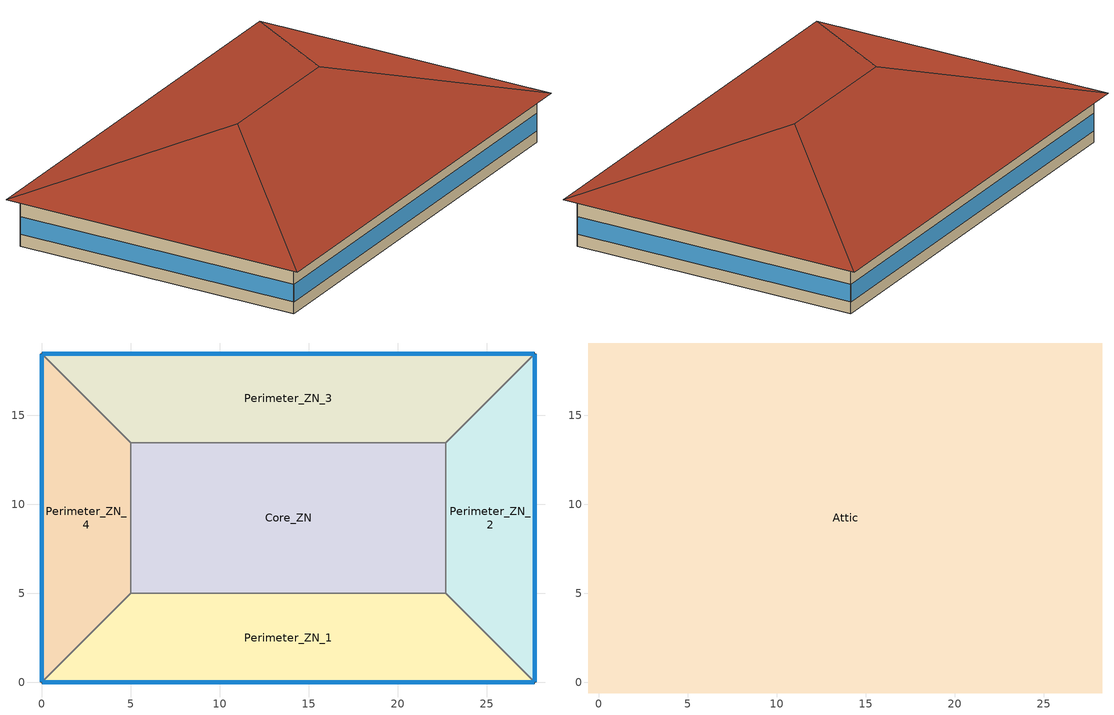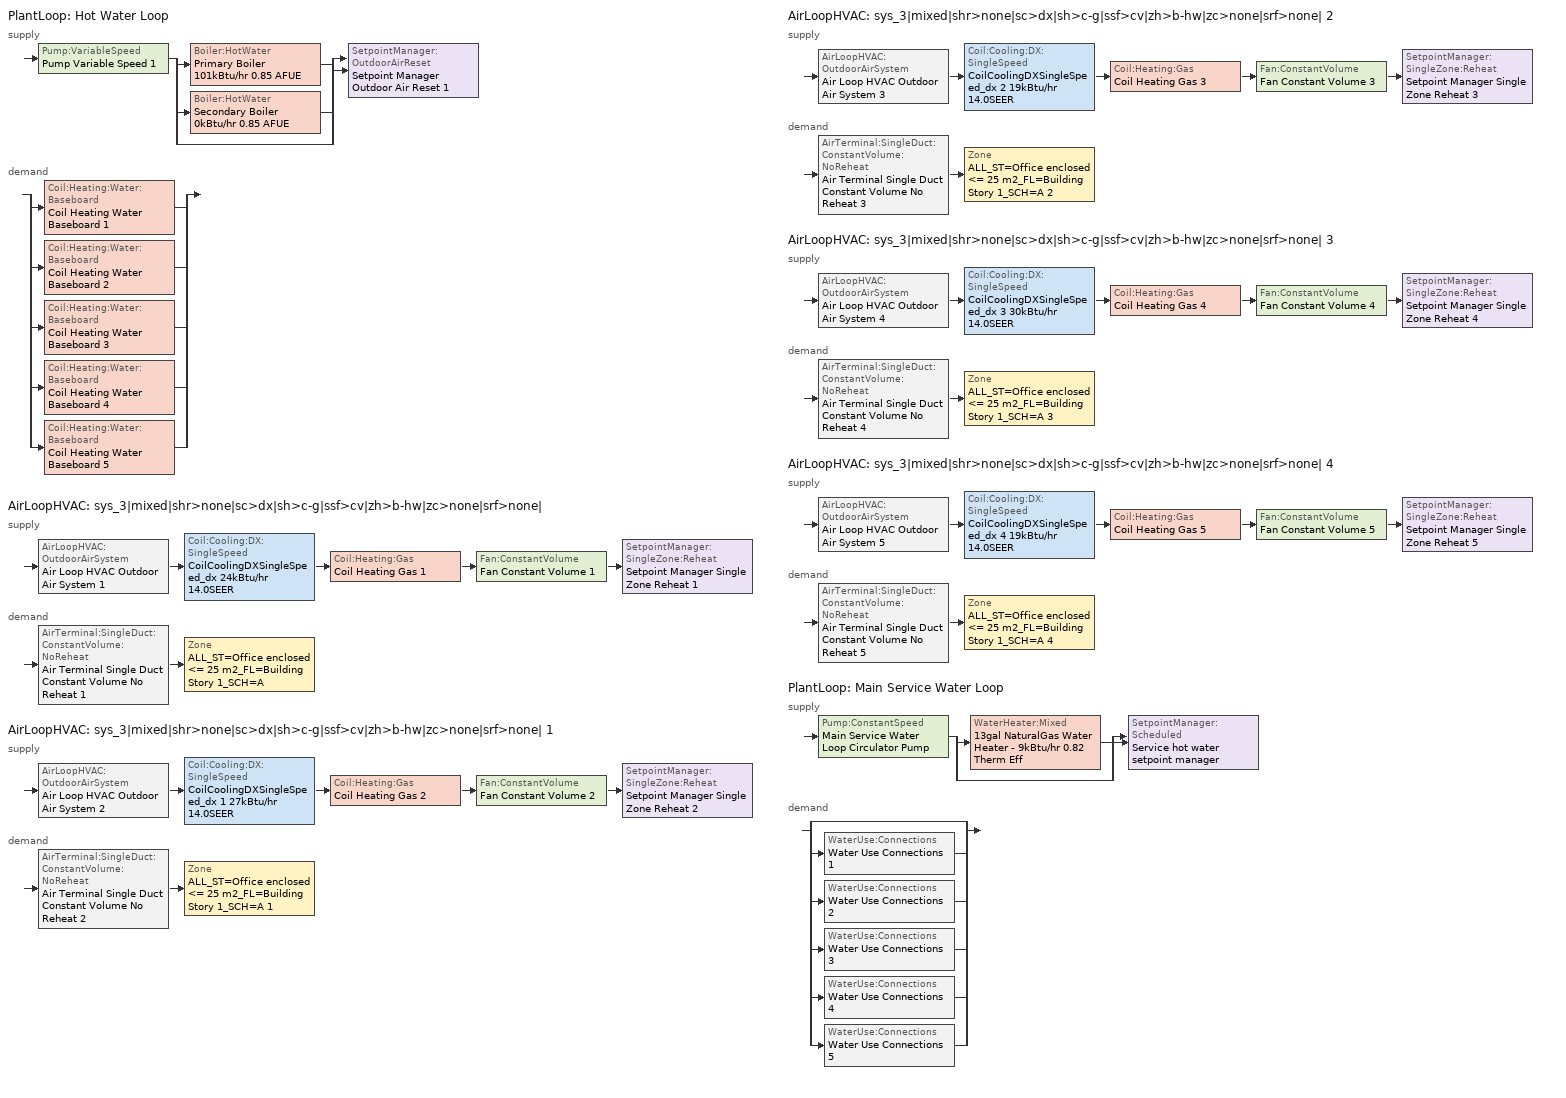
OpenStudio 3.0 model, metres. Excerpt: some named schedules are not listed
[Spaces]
Perimeter_ZN_1
 floor ground: 22.69,5 27.69,0 0,0 5,5 z0
 wall outside: 0,0 27.69,0 z0:3.05
 wall to Perimeter_ZN_4: 5,5 0,0 z0:3.05
 wall to Core_ZN: 22.69,5 5,5 z0:3.05
 wall to Perimeter_ZN_2: 27.69,0 22.69,5 z0:3.05
 window (BTAP-Ext-FixedWindow:U=0.220 SHGC=0.600): 0.03,0 27.66,0 z0.76:1.88
Perimeter_ZN_2
 floor ground: 27.69,18.46 27.69,0 22.69,5 22.69,13.46 z0
 wall outside: 27.69,0 27.69,18.46 z0:3.05
 wall to Perimeter_ZN_3: 27.69,18.46 22.69,13.46 z0:3.05
 wall to Core_ZN: 22.69,13.46 22.69,5 z0:3.05
 window (BTAP-Ext-FixedWindow:U=0.220 SHGC=0.600): 27.69,0.03 27.69,18.43 z0.76:1.88
Perimeter_ZN_3
 floor ground: 27.69,18.46 22.69,13.46 5,13.46 0,18.46 z0
 wall outside: 27.69,18.46 0,18.46 z0:3.05
 wall to Core_ZN: 5,13.46 22.69,13.46 z0:3.05
 wall to Perimeter_ZN_4: 0,18.46 5,13.46 z0:3.05
 window (BTAP-Ext-FixedWindow:U=0.220 SHGC=0.600): 27.66,18.46 0.03,18.46 z0.76:1.88
Perimeter_ZN_4
 floor ground: 0,18.46 5,13.46 5,5 0,0 z0
 wall outside: 0,18.46 0,0 z0:3.05
 wall to Core_ZN: 5,5 5,13.46 z0:3.05
 window (BTAP-Ext-FixedWindow:U=0.220 SHGC=0.600): 0,18.43 0,0.03 z0.76:1.88
Core_ZN
 floor ground: 22.69,13.46 22.69,5 5,5 5,13.46 z0
Attic
 floor outside: 28.29,19.06 27.69,18.46 0,18.46 -0.6,19.06 z3.05; -0.6,19.06 0,18.46 0,0 -0.6,-0.6 z3.05; 28.29,19.06 28.29,-0.6 27.69,0 27.69,18.46 z3.05; 27.69,0 28.29,-0.6 -0.6,-0.6 0,0 z3.05
 floor to Perimeter_ZN_4: 0,18.46 5,13.46 5,5 0,0 z3.05
 floor to Perimeter_ZN_1: 22.69,5 27.69,0 0,0 5,5 z3.05
 floor to Perimeter_ZN_2: 27.69,18.46 27.69,0 22.69,5 22.69,13.46 z3.05
 floor to Core_ZN: 22.69,13.46 22.69,5 5,5 5,13.46 z3.05
 floor to Perimeter_ZN_3: 27.69,18.46 22.69,13.46 5,13.46 0,18.46 z3.05
 roof outside: 18.46,9.23,6.33 28.29,-0.6,3.05 28.29,19.06,3.05; 18.46,9.23,6.33 28.29,19.06,3.05 -0.6,19.06,3.05 9.23,9.23,6.33; 9.23,9.23,6.33 -0.6,-0.6,3.05 28.29,-0.6,3.05 18.46,9.23,6.33; 9.23,9.23,6.33 -0.6,19.06,3.05 -0.6,-0.6,3.05
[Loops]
PlantLoop 'Hot Water Loop'
 supply: Pump:VariableSpeed 'Pump Variable Speed 1' > split
  | Boiler:HotWater 'Primary Boiler 101kBtu/hr 0.85 AFUE'
  | Boiler:HotWater 'Secondary Boiler 0kBtu/hr 0.85 AFUE'
  | bypass
  join > SetpointManager:OutdoorAirReset 'Setpoint Manager Outdoor Air Reset 1'
 demand: split
  | Coil:Heating:Water:Baseboard 'Coil Heating Water Baseboard 1'
  | Coil:Heating:Water:Baseboard 'Coil Heating Water Baseboard 2'
  | Coil:Heating:Water:Baseboard 'Coil Heating Water Baseboard 3'
  | Coil:Heating:Water:Baseboard 'Coil Heating Water Baseboard 4'
  | Coil:Heating:Water:Baseboard 'Coil Heating Water Baseboard 5'
AirLoopHVAC 'sys_3|mixed|shr>none|sc>dx|sh>c-g|ssf>cv|zh>b-hw|zc>none|srf>none|'
 supply: AirLoopHVAC:OutdoorAirSystem 'Air Loop HVAC Outdoor Air System 1' > Coil:Cooling:DX:SingleSpeed 'CoilCoolingDXSingleSpeed_dx 24kBtu/hr 14.0SEER' > Coil:Heating:Gas 'Coil Heating Gas 1' > Fan:ConstantVolume 'Fan Constant Volume 1' > SetpointManager:SingleZone:Reheat 'Setpoint Manager Single Zone Reheat 1'
 demand: AirTerminal:SingleDuct:ConstantVolume:NoReheat 'Air Terminal Single Duct Constant Volume No Reheat 1' > Zone 'ALL_ST=Office enclosed <= 25 m2_FL=Building Story 1_SCH=A'
AirLoopHVAC 'sys_3|mixed|shr>none|sc>dx|sh>c-g|ssf>cv|zh>b-hw|zc>none|srf>none| 1'
 supply: AirLoopHVAC:OutdoorAirSystem 'Air Loop HVAC Outdoor Air System 2' > Coil:Cooling:DX:SingleSpeed 'CoilCoolingDXSingleSpeed_dx 1 27kBtu/hr 14.0SEER' > Coil:Heating:Gas 'Coil Heating Gas 2' > Fan:ConstantVolume 'Fan Constant Volume 2' > SetpointManager:SingleZone:Reheat 'Setpoint Manager Single Zone Reheat 2'
 demand: AirTerminal:SingleDuct:ConstantVolume:NoReheat 'Air Terminal Single Duct Constant Volume No Reheat 2' > Zone 'ALL_ST=Office enclosed <= 25 m2_FL=Building Story 1_SCH=A 1'
AirLoopHVAC 'sys_3|mixed|shr>none|sc>dx|sh>c-g|ssf>cv|zh>b-hw|zc>none|srf>none| 2'
 supply: AirLoopHVAC:OutdoorAirSystem 'Air Loop HVAC Outdoor Air System 3' > Coil:Cooling:DX:SingleSpeed 'CoilCoolingDXSingleSpeed_dx 2 19kBtu/hr 14.0SEER' > Coil:Heating:Gas 'Coil Heating Gas 3' > Fan:ConstantVolume 'Fan Constant Volume 3' > SetpointManager:SingleZone:Reheat 'Setpoint Manager Single Zone Reheat 3'
 demand: AirTerminal:SingleDuct:ConstantVolume:NoReheat 'Air Terminal Single Duct Constant Volume No Reheat 3' > Zone 'ALL_ST=Office enclosed <= 25 m2_FL=Building Story 1_SCH=A 2'
AirLoopHVAC 'sys_3|mixed|shr>none|sc>dx|sh>c-g|ssf>cv|zh>b-hw|zc>none|srf>none| 3'
 supply: AirLoopHVAC:OutdoorAirSystem 'Air Loop HVAC Outdoor Air System 4' > Coil:Cooling:DX:SingleSpeed 'CoilCoolingDXSingleSpeed_dx 3 30kBtu/hr 14.0SEER' > Coil:Heating:Gas 'Coil Heating Gas 4' > Fan:ConstantVolume 'Fan Constant Volume 4' > SetpointManager:SingleZone:Reheat 'Setpoint Manager Single Zone Reheat 4'
 demand: AirTerminal:SingleDuct:ConstantVolume:NoReheat 'Air Terminal Single Duct Constant Volume No Reheat 4' > Zone 'ALL_ST=Office enclosed <= 25 m2_FL=Building Story 1_SCH=A 3'
AirLoopHVAC 'sys_3|mixed|shr>none|sc>dx|sh>c-g|ssf>cv|zh>b-hw|zc>none|srf>none| 4'
 supply: AirLoopHVAC:OutdoorAirSystem 'Air Loop HVAC Outdoor Air System 5' > Coil:Cooling:DX:SingleSpeed 'CoilCoolingDXSingleSpeed_dx 4 19kBtu/hr 14.0SEER' > Coil:Heating:Gas 'Coil Heating Gas 5' > Fan:ConstantVolume 'Fan Constant Volume 5' > SetpointManager:SingleZone:Reheat 'Setpoint Manager Single Zone Reheat 5'
 demand: AirTerminal:SingleDuct:ConstantVolume:NoReheat 'Air Terminal Single Duct Constant Volume No Reheat 5' > Zone 'ALL_ST=Office enclosed <= 25 m2_FL=Building Story 1_SCH=A 4'
PlantLoop 'Main Service Water Loop'
 supply: Pump:ConstantSpeed 'Main Service Water Loop Circulator Pump' > split
  | WaterHeater:Mixed '13gal NaturalGas Water Heater - 9kBtu/hr 0.82 Therm Eff'
  | bypass
  join > SetpointManager:Scheduled 'Service hot water setpoint manager'
 demand: split
  | bypass
  | WaterUse:Connections 'Water Use Connections 1'
  | WaterUse:Connections 'Water Use Connections 2'
  | WaterUse:Connections 'Water Use Connections 3'
  | WaterUse:Connections 'Water Use Connections 4'
  | WaterUse:Connections 'Water Use Connections 5'
[Site]
Ottawa=Macdonald-Cartier Intl AP_ON_CAN: Latitude {deg}=45.317; Longitude {deg}=-75.667; Time Zone {hr}=-5; Elevation {m}=114.9; Terrain=City
[Building]
SmallOffice: North Axis {deg}=0; Default Construction Set=BTAP-Mass at hdd = 4500.0; Standards Number of Stories=1; Standards Number of Above Ground Stories=1; Standards Template=NECB2015; Standards Building Type=SmallOffice
[Site:WaterMainsTemperature]
Calculation Method=Correlation; Annual Average Outdoor Air Temperature {C}=6.83333; Maximum Difference In Monthly Average Outdoor Air Temperatures {deltaC}=31.2
[Site:GroundTemperature:BuildingSurface]
19.527, 19.502, 19.536, 19.598, 20.002, 21.64, 22.225, 22.375, 21.449, 20.121, 19.802, 19.633
[SizingPeriod:DesignDay] Barometric Pressure {Pa}=99952; Sky Clearness=0; Rain Indicator=0; Snow Indicator=0; Day of Month=21; Daylight Saving Time Indicator=0; Humidity Indicating Type=Wetbulb; Dry-Bulb Temperature Range Modifier Type=DefaultMultipliers
Name | Maximum Dry-Bulb Temperature {C} | Daily Dry-Bulb Temperature Range {deltaC} | Humidity Indicating Conditions at Maximum Dry-Bulb | Wind Speed {m/s} | Wind Direction {deg} | Month | Day Type | Solar Model Indicator | ASHRAE Taub | ASHRAE Taud
Ottawa=Macdonald-Cartier Intl Ann Clg .4% Condns DB=>MWB | 30.6 | 10.1 | 21.8 | 4.6 | 220 | 7 | SummerDesignDay | ASHRAETau | 0.417 | 2.264
Ottawa=Macdonald-Cartier Intl Ann Htg 99.6% Condns DB | -24.2 | 0 | -24.2 | 3.5 | 290 | 1 | WinterDesignDay | ASHRAEClearSky
[Material:NoMass] Roughness=Smooth; Thermal Absorptance=0.9; Solar Absorptance=0.7
Name | Thermal Resistance {m2-K/W} | Visible Absorptance
Typical Carpet Pad; Typical Carpet Pad 1 | 0.21648 | 0.8
Typical Insulation 1 | 5.20402 | 0.7
Typical Insulation 2 | 3.77764 | 0.7
Typical Insulation 3 | 5.46446 | 0.7
Typical Carpet Pad 2 | 1.25503 | 0.8
Typical Carpet Pad 3; Typical Carpet Pad 4 | 3.45515 | 0.8
Typical Insulation 4 | 0.454528 | 0.7
Typical Insulation 5 | 0.454545 | 0.7
[Material]
Name | Roughness | Thickness {m} | Conductivity {W/m-K} | Density {kg/m3} | Specific Heat {J/kg-K} | Thermal Absorptance | Solar Absorptance | Visible Absorptance
G05 25mm wood | MediumSmooth | 0.0254 | 0.15 | 608 | 1630 | 0.9 | 0.5 | 0.5
100mm Normalweight concrete floor 1 | MediumSmooth | 0.1016 | 2.31 | 2322 | 832
G01 13mm gypsum board 1 | Smooth | 0.0127 | 0.16 | 800 | 1090 | 0.9 | 0.7 | 0.5
4 in. Normalweight Concrete Floor 1 | MediumRough | 0.1016 | 2.31 | 2322 | 832 | 0.9 | 0.7 | 0.7
1IN Stucco 1 | Smooth | 0.0253 | 0.6918 | 1858 | 837 | 0.9 | 0.7 | 0.92
8IN CONCRETE HW RefBldg 1 | Rough | 0.2032 | 1.311 | 2240 | 836.8 | 0.9 | 0.7 | 0.7
1/2IN Gypsum 1 | Smooth | 0.0127 | 0.16 | 784.9 | 830 | 0.9 | 0.4 | 0.4
Metal Roof Surface 1; F08 Metal surface 1 | Smooth | 0.0008 | 45.28 | 7824 | 500 | 0.9 | 0.7 | 0.7
6 in. Normalweight Concrete Floor 1; 6 in. Normalweight Concrete Floor 2; 6 in. Normalweight Concrete Floor 3 | MediumRough | 0.1524 | 2.31 | 2322 | 832 | 0.9 | 0.7 | 0.7
[Construction]
BTAP-Int-Partition; BTAP-Int-Door: G05 25mm wood
BTAP-Int-Floor: 100mm Normalweight concrete floor 1, Typical Carpet Pad
BTAP-Int-Wall: G01 13mm gypsum board 1, G01 13mm gypsum board 1
BTAP-Int-Ceiling: Typical Carpet Pad, 100mm Normalweight concrete floor 1
BTAP-Int-Window: SimpleGlazing
BTAP-Ext-Floor-Mass:U-0.183: Typical Insulation 1, 4 in. Normalweight Concrete Floor 1, Typical Carpet Pad 1
BTAP-Ext-Wall-Mass:U-0.247: 1IN Stucco 1, 8IN CONCRETE HW RefBldg 1, Typical Insulation 2, 1/2IN Gypsum 1
BTAP-Ext-Roof-Metal:U-0.183: Metal Roof Surface 1, Typical Insulation 3
BTAP-Grnd-Floor-Mass:U-0.757: 6 in. Normalweight Concrete Floor 1, Typical Carpet Pad 2
BTAP-Grnd-Wall-Mass:U-0.284: 6 in. Normalweight Concrete Floor 2, Typical Carpet Pad 3
BTAP-Grnd-Roof-Mass:U-0.284: 6 in. Normalweight Concrete Floor 3, Typical Carpet Pad 4
BTAP-Ext-FixedWindow:U=0.220 SHGC=0.600; BTAP-Ext-GlassDoors:U=0.220 SHGC=0.600; BTAP-Ext-Skylights:U=0.220 SHGC=0.600; BTAP-Ext-DaylightDomes:U=0.220 SHGC=0.600; BTAP-Ext-DaylightDiffuser:U=0.220 SHGC=0.600: SimpleGlazing:U=0.220 SHGC=0.600
BTAP-Ext-Door:U-2.2: F08 Metal surface 1, Typical Insulation 4
BTAP-Ext-OverHeadDoor:U-2.2: Typical Insulation 5
[DefaultConstructionSet]
BTAP-Mass at hdd = 4500.0: Default Exterior Surface Constructions=BTAP-Mass at hdd = 4500.0; Default Interior Surface Constructions=Default Surface Constructions 2; Default Ground Contact Surface Constructions=BTAP-Mass at hdd = 4500.0 1; Default Exterior SubSurface Constructions=BTAP-Mass at hdd = 4500.0; Default Interior SubSurface Constructions=Default Sub Surface Constructions 2; Interior Partition Construction=BTAP-Int-Partition
[DefaultSurfaceConstructions]
Name | Floor Construction | Wall Construction | Roof Ceiling Construction
Default Surface Constructions 2 | BTAP-Int-Floor | BTAP-Int-Wall | BTAP-Int-Ceiling
BTAP-Mass at hdd = 4500.0 | BTAP-Ext-Floor-Mass:U-0.183 | BTAP-Ext-Wall-Mass:U-0.247 | BTAP-Ext-Roof-Metal:U-0.183
BTAP-Mass at hdd = 4500.0 1 | BTAP-Grnd-Floor-Mass:U-0.757 | BTAP-Grnd-Wall-Mass:U-0.284 | BTAP-Grnd-Roof-Mass:U-0.284
[DefaultSubSurfaceConstructions]
Name | Fixed Window Construction | Operable Window Construction | Door Construction | Glass Door Construction | Overhead Door Construction | Skylight Construction | Tubular Daylight Dome Construction | Tubular Daylight Diffuser Construction
Default Sub Surface Constructions 2 | BTAP-Int-Window | BTAP-Int-Window | BTAP-Int-Door
BTAP-Mass at hdd = 4500.0 | BTAP-Ext-FixedWindow:U=0.220 SHGC=0.600 | BTAP-Ext-FixedWindow:U=0.220 SHGC=0.600 | BTAP-Ext-Door:U-2.2 | BTAP-Ext-GlassDoors:U=0.220 SHGC=0.600 | BTAP-Ext-OverHeadDoor:U-2.2 | BTAP-Ext-Skylights:U=0.220 SHGC=0.600 | BTAP-Ext-DaylightDomes:U=0.220 SHGC=0.600 | BTAP-Ext-DaylightDiffuser:U=0.220 SHGC=0.600
[WindowMaterial:SimpleGlazingSystem] U-Factor {W/m2-K}=2.2; Solar Heat Gain Coefficient=0.6; Visible Transmittance=0.21
SimpleGlazing; SimpleGlazing:U=0.220 SHGC=0.600
[Space]
Name | Space Type | Building Story | Thermal Zone | Part of Total Floor Area
Perimeter_ZN_1 | Space Function Office enclosed <= 25 m2 | Building Story 1 | ALL_ST=Office enclosed <= 25 m2_FL=Building Story 1_SCH=A | Yes
Attic | Space Function - undefined - | Building Story 2 | ALL_ST=- undefined -_FL=Building Story 2_SCH=A | No
Perimeter_ZN_2 | Space Function Office enclosed <= 25 m2 | Building Story 1 | ALL_ST=Office enclosed <= 25 m2_FL=Building Story 1_SCH=A 1 | Yes
Perimeter_ZN_3 | Space Function Office enclosed <= 25 m2 | Building Story 1 | ALL_ST=Office enclosed <= 25 m2_FL=Building Story 1_SCH=A 2 | Yes
Perimeter_ZN_4 | Space Function Office enclosed <= 25 m2 | Building Story 1 | ALL_ST=Office enclosed <= 25 m2_FL=Building Story 1_SCH=A 3 | Yes
Core_ZN | Space Function Office enclosed <= 25 m2 | Building Story 1 | ALL_ST=Office enclosed <= 25 m2_FL=Building Story 1_SCH=A 4 | Yes
[BuildingStory]
Name | Nominal Z Coordinate {m}
Building Story 1 | 0
Building Story 2 | 3.05
[SpaceType] Standards Building Type=Space Function
Name | Default Schedule Set | Design Specification Outdoor Air Object | Standards Space Type
Space Function - undefined - | Space Function - undefined - Schedule Set | Space Function - undefined - Ventilation | - undefined -
Space Function Office enclosed <= 25 m2 | Space Function Office enclosed <= 25 m2 Schedule Set | Space Function Office enclosed <= 25 m2 Ventilation | Office enclosed <= 25 m2
[DesignSpecification:OutdoorAir]
Name | Outdoor Air Flow per Person {m3/s-person} | Outdoor Air Flow per Floor Area {m3/s-m2} | Outdoor Air Flow Air Changes per Hour {1/hr} | Outdoor Air Method
Space Function - undefined - Ventilation | 0 | 0 | 0
Space Function Office enclosed <= 25 m2 Ventilation | 0.00253908 | 0.0003048 |  | Sum
[DefaultScheduleSet] Infiltration Schedule=Always On
Name | Number of People Schedule | People Activity Level Schedule | Lighting Schedule | Electric Equipment Schedule
Space Function - undefined - Schedule Set
Space Function Office enclosed <= 25 m2 Schedule Set | NECB-A-Occupancy | NECB-Activity | NECB-A-Occupancy-NECB-A-Lighting-0.3-0.1-0.67-Light Ruleset | NECB-A-Electric-Equipment
[ThermostatSetpoint:DualSetpoint]
Name | Heating Setpoint Temperature Schedule | Cooling Setpoint Temperature Schedule
Space Function Office enclosed <= 25 m2 Thermostat 11; Space Function Office enclosed <= 25 m2 Thermostat 12; Space Function Office enclosed <= 25 m2 Thermostat 13; Space Function Office enclosed <= 25 m2 Thermostat 14; Space Function Office enclosed <= 25 m2 Thermostat 15 | NECB-A-Thermostat Setpoint-Heating | NECB-A-Thermostat Setpoint-Cooling
Space Function - undefined - Thermostat 3
[People:Definition]
Space Function Office enclosed <= 25 m2 People Definition: Number of People Calculation Method=People/Area; People per Space Floor Area {person/m2}=0.0500182; Fraction Radiant=0.3
[People]
Space Function Office enclosed <= 25 m2 People: People Definition=Space Function Office enclosed <= 25 m2 People Definition; Space or SpaceType=Space Function Office enclosed <= 25 m2; Work Efficiency Schedule=Work Efficiency Schedule; Clothing Insulation Schedule=Clothing Schedule; Air Velocity Schedule=Air Velocity Schedule; Multiplier=1
[Lights:Definition]
Space Function Office enclosed <= 25 m2 Lights Definition: Design Level Calculation Method=Watts/Area; Watts per Space Floor Area {W/m2}=12.0044; Fraction Radiant=0.5; Fraction Visible=0.2
[Lights]
Space Function Office enclosed <= 25 m2 Lights: Lights Definition=Space Function Office enclosed <= 25 m2 Lights Definition; Space or SpaceType=Space Function Office enclosed <= 25 m2; Fraction Replaceable=1
[ElectricEquipment:Definition]
Space Function Office enclosed <= 25 m2 Elec Equip Definition: Design Level Calculation Method=Watts/Area; Watts per Space Floor Area {W/m2}=7.50273; Fraction Radiant=0.5
[ElectricEquipment]
Space Function Office enclosed <= 25 m2 Elec Equip: Electric Equipment Definition=Space Function Office enclosed <= 25 m2 Elec Equip Definition; Space or SpaceType=Space Function Office enclosed <= 25 m2
[SpaceInfiltration:DesignFlowRate] Schedule=Always On Discrete; Design Flow Rate Calculation Method=Flow/ExteriorArea; Constant Term Coefficient=0; Temperature Term Coefficient=0; Velocity Term Coefficient=0.224; Velocity Squared Term Coefficient=0
Name | Space or SpaceType | Flow per Exterior Surface Area {m3/s-m2}
Attic Infiltration | Attic | 0.000228332
Perimeter_ZN_1 Infiltration | Perimeter_ZN_1 | 0.00025
Perimeter_ZN_2 Infiltration | Perimeter_ZN_2 | 0.00025
Perimeter_ZN_3 Infiltration | Perimeter_ZN_3 | 0.00025
Perimeter_ZN_4 Infiltration | Perimeter_ZN_4 | 0.00025
[ThermalZone] Use Ideal Air Loads=No
Name | Thermostat
ALL_ST=Office enclosed <= 25 m2_FL=Building Story 1_SCH=A | Space Function Office enclosed <= 25 m2 Thermostat 11
ALL_ST=- undefined -_FL=Building Story 2_SCH=A | Space Function - undefined - Thermostat 3
ALL_ST=Office enclosed <= 25 m2_FL=Building Story 1_SCH=A 1 | Space Function Office enclosed <= 25 m2 Thermostat 12
ALL_ST=Office enclosed <= 25 m2_FL=Building Story 1_SCH=A 2 | Space Function Office enclosed <= 25 m2 Thermostat 13
ALL_ST=Office enclosed <= 25 m2_FL=Building Story 1_SCH=A 3 | Space Function Office enclosed <= 25 m2 Thermostat 14
ALL_ST=Office enclosed <= 25 m2_FL=Building Story 1_SCH=A 4 | Space Function Office enclosed <= 25 m2 Thermostat 15
[Sizing:Zone] Zone Cooling Design Supply Air Temperature Input Method=SupplyAirTemperature; Zone Cooling Design Supply Air Temperature Difference {deltaC}=11.11; Zone Heating Design Supply Air Temperature Input Method=SupplyAirTemperature; Zone Heating Design Supply Air Temperature Difference {deltaC}=11.11; Zone Cooling Design Supply Air Humidity Ratio {kg-H2O/kg-air}=0.0085; Zone Heating Design Supply Air Humidity Ratio {kg-H2O/kg-air}=0.008; Cooling Design Air Flow Method=DesignDay; Heating Design Air Flow Method=DesignDay; Account for Dedicated Outdoor Air System=No; Dedicated Outdoor Air System Control Strategy=NeutralSupplyAir; Dedicated Outdoor Air Low Setpoint Temperature for Design {C}=autosize; Dedicated Outdoor Air High Setpoint Temperature for Design {C}=autosize
Name | Zone Cooling Design Supply Air Temperature {C} | Zone Heating Design Supply Air Temperature {C} | Zone Heating Sizing Factor | Zone Cooling Sizing Factor
ALL_ST=Office enclosed <= 25 m2_FL=Building Story 1_SCH=A; ALL_ST=Office enclosed <= 25 m2_FL=Building Story 1_SCH=A 1; ALL_ST=Office enclosed <= 25 m2_FL=Building Story 1_SCH=A 2; ALL_ST=Office enclosed <= 25 m2_FL=Building Story 1_SCH=A 3; ALL_ST=Office enclosed <= 25 m2_FL=Building Story 1_SCH=A 4 | 13 | 43 | 1.3 | 1.1
ALL_ST=- undefined -_FL=Building Story 2_SCH=A | 14 | 40
[Zone equipment]
ALL_ST=Office enclosed <= 25 m2_FL=Building Story 1_SCH=A: Air Terminal Single Duct Constant Volume No Reheat 1, Zone HVAC Baseboard Convective Water 1
ALL_ST=Office enclosed <= 25 m2_FL=Building Story 1_SCH=A 1: Air Terminal Single Duct Constant Volume No Reheat 2, Zone HVAC Baseboard Convective Water 2
ALL_ST=Office enclosed <= 25 m2_FL=Building Story 1_SCH=A 2: Air Terminal Single Duct Constant Volume No Reheat 3, Zone HVAC Baseboard Convective Water 3
ALL_ST=Office enclosed <= 25 m2_FL=Building Story 1_SCH=A 3: Air Terminal Single Duct Constant Volume No Reheat 4, Zone HVAC Baseboard Convective Water 4
ALL_ST=Office enclosed <= 25 m2_FL=Building Story 1_SCH=A 4: Air Terminal Single Duct Constant Volume No Reheat 5, Zone HVAC Baseboard Convective Water 5
[PlantLoop] Glycol Concentration=0; Plant Loop Volume {m3}=Autocalculate; Load Distribution Scheme=Optimal
Name | Fluid Type | Maximum Loop Temperature {C} | Minimum Loop Temperature {C}
Hot Water Loop | Water
Main Service Water Loop |  | 60 | 10
[Sizing:Plant] Loop Type=Heating; Sizing Option=NonCoincident; Zone Timesteps in Averaging Window=1; Coincident Sizing Factor Mode=None
Name | Design Loop Exit Temperature {C} | Loop Design Temperature Difference {deltaC}
Hot Water Loop | 82 | 16
Main Service Water Loop | 60 | 5
[Pump:VariableSpeed]
Pump Variable Speed 1: Motor Efficiency=0.855; Pump Control Type=Intermittent; Skin Loss Radiative Fraction=0.5; Design Power Sizing Method=PowerPerFlowPerPressure; Design Electric Power per Unit Flow Rate {W/(m3/s)}=348701.1; Design Shaft Power per Unit Flow Rate per Unit Head {W-s/m3-Pa}=1.43473; Design Minimum Flow Rate Fraction=0
[Boiler:HotWater] Fuel Type=NaturalGas; Nominal Thermal Efficiency=0.85; Normalized Boiler Efficiency Curve=BOILER-EFFFPLR-NECB2011; Water Outlet Upper Temperature Limit {C}=99; Boiler Flow Mode=ConstantFlow; Parasitic Electric Load {W}=0; Sizing Factor=1
Name | Nominal Capacity {W}
Primary Boiler 101kBtu/hr 0.85 AFUE | 29614.3
Secondary Boiler 0kBtu/hr 0.85 AFUE | 0.001
[SetpointManager:OutdoorAirReset]
Setpoint Manager Outdoor Air Reset 1: Control Variable=Temperature; Setpoint at Outdoor Low Temperature {C}=82; Outdoor Low Temperature {C}=-16; Setpoint at Outdoor High Temperature {C}=60; Outdoor High Temperature {C}=0
[AirLoopHVAC] Design Supply Air Flow Rate {m3/s}=AutoSize
Name | Availability Schedule
sys_3|mixed|shr>none|sc>dx|sh>c-g|ssf>cv|zh>b-hw|zc>none|srf>none| | sys_3|mixed|shr>none|sc>dx|sh>c-g|ssf>cv|zh>b-hw|zc>none|srf>none| Occ Sch
sys_3|mixed|shr>none|sc>dx|sh>c-g|ssf>cv|zh>b-hw|zc>none|srf>none| 1 | sys_3|mixed|shr>none|sc>dx|sh>c-g|ssf>cv|zh>b-hw|zc>none|srf>none| 1 Occ Sch
sys_3|mixed|shr>none|sc>dx|sh>c-g|ssf>cv|zh>b-hw|zc>none|srf>none| 2 | sys_3|mixed|shr>none|sc>dx|sh>c-g|ssf>cv|zh>b-hw|zc>none|srf>none| 2 Occ Sch
sys_3|mixed|shr>none|sc>dx|sh>c-g|ssf>cv|zh>b-hw|zc>none|srf>none| 3 | sys_3|mixed|shr>none|sc>dx|sh>c-g|ssf>cv|zh>b-hw|zc>none|srf>none| 3 Occ Sch
sys_3|mixed|shr>none|sc>dx|sh>c-g|ssf>cv|zh>b-hw|zc>none|srf>none| 4 | sys_3|mixed|shr>none|sc>dx|sh>c-g|ssf>cv|zh>b-hw|zc>none|srf>none| 4 Occ Sch
[Sizing:System] Type of Load to Size On=Sensible; Design Outdoor Air Flow Rate {m3/s}=Autosize; Central Heating Maximum System Air Flow Ratio=1; Preheat Design Temperature {C}=7; Preheat Design Humidity Ratio {kg-H2O/kg-Air}=0.008; Precool Design Temperature {C}=13; Precool Design Humidity Ratio {kg-H2O/kg-Air}=0.008; Central Cooling Design Supply Air Temperature {C}=13; Central Heating Design Supply Air Temperature {C}=43; Sizing Option=NonCoincident; 100% Outdoor Air in Cooling=No; 100% Outdoor Air in Heating=No; Central Cooling Design Supply Air Humidity Ratio {kg-H2O/kg-Air}=0.0085; Central Heating Design Supply Air Humidity Ratio {kg-H2O/kg-Air}=0.008; Cooling Design Air Flow Method=DesignDay; Cooling Design Air Flow Rate {m3/s}=0; Heating Design Air Flow Method=DesignDay; Heating Design Air Flow Rate {m3/s}=0; System Outdoor Air Method=ZoneSum; Zone Maximum Outdoor Air Fraction=1; Cooling Supply Air Flow Rate Per Floor Area {m3/s-m2}=0.00996765; Cooling Fraction of Autosized Cooling Supply Air Flow Rate=1; Cooling Supply Air Flow Rate Per Unit Cooling Capacity {m3/s-W}=3.94755e-05; Heating Supply Air Flow Rate Per Floor Area {m3/s-m2}=0.00996765; Heating Fraction of Autosized Heating Supply Air Flow Rate=1; Heating Fraction of Autosized Cooling Supply Air Flow Rate=1; Heating Supply Air Flow Rate Per Unit Heating Capacity {m3/s-W}=3.15882e-05; Cooling Design Capacity Method=CoolingDesignCapacity; Cooling Design Capacity {W}=autosize; Cooling Design Capacity Per Floor Area {W/m2}=234.7; Fraction of Autosized Cooling Design Capacity=1; Heating Design Capacity Method=HeatingDesignCapacity; Heating Design Capacity {W}=autosize; Heating Design Capacity Per Floor Area {W/m2}=157; Fraction of Autosized Heating Design Capacity=1; Central Cooling Capacity Control Method=OnOff
sys_3|mixed|shr>none|sc>dx|sh>c-g|ssf>cv|zh>b-hw|zc>none|srf>none|; sys_3|mixed|shr>none|sc>dx|sh>c-g|ssf>cv|zh>b-hw|zc>none|srf>none| 1; sys_3|mixed|shr>none|sc>dx|sh>c-g|ssf>cv|zh>b-hw|zc>none|srf>none| 2; sys_3|mixed|shr>none|sc>dx|sh>c-g|ssf>cv|zh>b-hw|zc>none|srf>none| 3; sys_3|mixed|shr>none|sc>dx|sh>c-g|ssf>cv|zh>b-hw|zc>none|srf>none| 4
[Fan:ConstantVolume] Availability Schedule=Always On Discrete; Fan Total Efficiency=0.39975; Pressure Rise {Pa}=640; Maximum Flow Rate {m3/s}=AutoSize; Motor Efficiency=0.615
Fan Constant Volume 1; Fan Constant Volume 2; Fan Constant Volume 3; Fan Constant Volume 4; Fan Constant Volume 5
[Coil:Heating:Gas] Availability Schedule=Always On Discrete; Gas Burner Efficiency=0.924; Nominal Capacity {W}=AutoSize; Parasitic Electric Load {W}=0; Part Load Fraction Correlation Curve=FURNACE-EFFPLR-NECB2011; Parasitic Gas Load {W}=0
Coil Heating Gas 1; Coil Heating Gas 2; Coil Heating Gas 3; Coil Heating Gas 4; Coil Heating Gas 5
[Coil:Cooling:DX:SingleSpeed] Availability Schedule=Always On Discrete; Rated Total Cooling Capacity {W}=autosize; Rated Sensible Heat Ratio=autosize; Rated COP {W/W}=4.11713; Rated Air Flow Rate {m3/s}=autosize; Rated Evaporator Fan Power Per Volume Flow Rate {W/(m3/s)}=773.3; Total Cooling Capacity Function of Temperature Curve=DXCOOL-NECB2011-REF-CAPFT; Total Cooling Capacity Function of Flow Fraction Curve=DXCOOL-NECB2011-REF-CAPFFLOW; Energy Input Ratio Function of Temperature Curve=DXCOOL-NECB2011-REF-COOLEIRFT; Energy Input Ratio Function of Flow Fraction Curve=DXCOOL-NECB2011-REF-COOLEIRFFLOW; Part Load Fraction Correlation Curve=DXCOOL-NECB2011-REF-COOLPLFFPLR; Minimum Outdoor Dry-Bulb Temperature for Compressor Operation {C}=-25; Condenser Type=AirCooled; Evaporative Condenser Effectiveness=0; Evaporative Condenser Air Flow Rate {m3/s}=Autosize; Evaporative Condenser Pump Rated Power Consumption {W}=Autosize; Crankcase Heater Capacity {W}=0; Maximum Outdoor Dry-Bulb Temperature for Crankcase Heater Operation {C}=0; Basin Heater Capacity {W/K}=0; Basin Heater Setpoint Temperature {C}=10
CoilCoolingDXSingleSpeed_dx 24kBtu/hr 14.0SEER; CoilCoolingDXSingleSpeed_dx 1 27kBtu/hr 14.0SEER; CoilCoolingDXSingleSpeed_dx 2 19kBtu/hr 14.0SEER; CoilCoolingDXSingleSpeed_dx 3 30kBtu/hr 14.0SEER; CoilCoolingDXSingleSpeed_dx 4 19kBtu/hr 14.0SEER
[Controller:OutdoorAir] Minimum Outdoor Air Flow Rate {m3/s}=autosize; Maximum Outdoor Air Flow Rate {m3/s}=Autosize; Economizer Control Type=NoEconomizer; Economizer Control Action Type=ModulateFlow; Economizer Maximum Limit Dry-Bulb Temperature {C}=28; Economizer Maximum Limit Enthalpy {J/kg}=64000; Economizer Minimum Limit Dry-Bulb Temperature {C}=-100; Lockout Type=NoLockout; Minimum Limit Type=FixedMinimum; High Humidity Control=No; Heat Recovery Bypass Control Type=BypassWhenWithinEconomizerLimits
Name | Minimum Outdoor Air Schedule | Controller Mechanical Ventilation
Controller Outdoor Air 1 | sys_3|mixed|shr>none|sc>dx|sh>c-g|ssf>cv|zh>b-hw|zc>none|srf>none| Occ Sch | Controller Mechanical Ventilation 1
Controller Outdoor Air 2 | sys_3|mixed|shr>none|sc>dx|sh>c-g|ssf>cv|zh>b-hw|zc>none|srf>none| 1 Occ Sch | Controller Mechanical Ventilation 2
Controller Outdoor Air 3 | sys_3|mixed|shr>none|sc>dx|sh>c-g|ssf>cv|zh>b-hw|zc>none|srf>none| 2 Occ Sch | Controller Mechanical Ventilation 3
Controller Outdoor Air 4 | sys_3|mixed|shr>none|sc>dx|sh>c-g|ssf>cv|zh>b-hw|zc>none|srf>none| 3 Occ Sch | Controller Mechanical Ventilation 4
Controller Outdoor Air 5 | sys_3|mixed|shr>none|sc>dx|sh>c-g|ssf>cv|zh>b-hw|zc>none|srf>none| 4 Occ Sch | Controller Mechanical Ventilation 5
[Controller:MechanicalVentilation] Availability Schedule=Always On Discrete; System Outdoor Air Method=ZoneSum
Controller Mechanical Ventilation 1; Controller Mechanical Ventilation 2; Controller Mechanical Ventilation 3; Controller Mechanical Ventilation 4; Controller Mechanical Ventilation 5
[AirLoopHVAC:OutdoorAirSystem]
Name | Controller
Air Loop HVAC Outdoor Air System 1 | Controller Outdoor Air 1
Air Loop HVAC Outdoor Air System 2 | Controller Outdoor Air 2
Air Loop HVAC Outdoor Air System 3 | Controller Outdoor Air 3
Air Loop HVAC Outdoor Air System 4 | Controller Outdoor Air 4
Air Loop HVAC Outdoor Air System 5 | Controller Outdoor Air 5
[SetpointManager:SingleZone:Reheat] Minimum Supply Air Temperature {C}=13; Maximum Supply Air Temperature {C}=43
Name | Control Zone
Setpoint Manager Single Zone Reheat 1 | ALL_ST=Office enclosed <= 25 m2_FL=Building Story 1_SCH=A
Setpoint Manager Single Zone Reheat 2 | ALL_ST=Office enclosed <= 25 m2_FL=Building Story 1_SCH=A 1
Setpoint Manager Single Zone Reheat 3 | ALL_ST=Office enclosed <= 25 m2_FL=Building Story 1_SCH=A 2
Setpoint Manager Single Zone Reheat 4 | ALL_ST=Office enclosed <= 25 m2_FL=Building Story 1_SCH=A 3
Setpoint Manager Single Zone Reheat 5 | ALL_ST=Office enclosed <= 25 m2_FL=Building Story 1_SCH=A 4
[AirTerminal:SingleDuct:ConstantVolume:NoReheat] Availability Schedule=Always On Discrete; Maximum Air Flow Rate {m3/s}=AutoSize
Air Terminal Single Duct Constant Volume No Reheat 1; Air Terminal Single Duct Constant Volume No Reheat 2; Air Terminal Single Duct Constant Volume No Reheat 3; Air Terminal Single Duct Constant Volume No Reheat 4; Air Terminal Single Duct Constant Volume No Reheat 5
[Coil:Heating:Water:Baseboard] Heating Design Capacity Method=HeatingDesignCapacity; Heating Design Capacity {W}=autosize; Heating Design Capacity Per Floor Area {W/m2}=0; Fraction of Autosized Heating Design Capacity=0.8
Coil Heating Water Baseboard 1; Coil Heating Water Baseboard 2; Coil Heating Water Baseboard 3; Coil Heating Water Baseboard 4; Coil Heating Water Baseboard 5
[ZoneHVAC:Baseboard:Convective:Water] Availability Schedule=Always On Discrete
Name | Heating Coil
Zone HVAC Baseboard Convective Water 1 | Coil Heating Water Baseboard 1
Zone HVAC Baseboard Convective Water 2 | Coil Heating Water Baseboard 2
Zone HVAC Baseboard Convective Water 3 | Coil Heating Water Baseboard 3
Zone HVAC Baseboard Convective Water 4 | Coil Heating Water Baseboard 4
Zone HVAC Baseboard Convective Water 5 | Coil Heating Water Baseboard 5
[SetpointManager:Scheduled]
Service hot water setpoint manager: Control Variable=Temperature; Schedule=Service Water Loop Temp - 140F
[Pump:ConstantSpeed]
Main Service Water Loop Circulator Pump: Rated Flow Rate {m3/s}=autosize; Rated Pump Head {Pa}=410.142; Rated Power Consumption {W}=autosize; Motor Efficiency=0.7; Fraction of Motor Inefficiencies to Fluid Stream=0; Pump Control Type=Intermittent; Design Power Sizing Method=PowerPerFlowPerPressure; Design Electric Power per Unit Flow Rate {W/(m3/s)}=348701.1; Design Shaft Power per Unit Flow Rate per Unit Head {W-s/m3-Pa}=1.28205
[WaterHeater:Mixed]
13gal NaturalGas Water Heater - 9kBtu/hr 0.82 Therm Eff: Tank Volume {m3}=0.0483791; Setpoint Temperature Schedule=Service Water Loop Temp - 140F; Deadband Temperature Difference {deltaC}=2; Maximum Temperature Limit {C}=60; Heater Control Type=Cycle; Heater Maximum Capacity {W}=2527.81; Heater Fuel Type=NaturalGas; Heater Thermal Efficiency=0.82; Part Load Factor Curve=SWH-EFFFPLR-NECB2011; Off Cycle Parasitic Fuel Consumption Rate {W}=12.8625; Off Cycle Parasitic Fuel Type=NaturalGas; Off Cycle Parasitic Heat Fraction to Tank=0.8; On Cycle Parasitic Fuel Consumption Rate {W}=12.8625; On Cycle Parasitic Fuel Type=NaturalGas; On Cycle Parasitic Heat Fraction to Tank=0; Ambient Temperature Indicator=Schedule; Ambient Temperature Schedule=Water Heater Ambient Temp Schedule - 70f; Off Cycle Loss Coefficient to Ambient Temperature {W/K}=0.503439; On Cycle Loss Coefficient to Ambient Temperature {W/K}=0.503439; Use Side Effectiveness=1; Source Side Effectiveness=1; Use Side Design Flow Rate {m3/s}=autosize; Source Side Design Flow Rate {m3/s}=autosize; Indirect Water Heating Recovery Time {hr}=1.5; Source Side Flow Control Mode=IndirectHeatPrimarySetpoint
[WaterUse:Connections]
Name | Water Use Equipment Name 1
Water Use Connections 1 | Core_zn Service Water Use 0.06gal/min
Water Use Connections 2 | Perimeter_zn_1 Service Water Use 0.04gal/min
Water Use Connections 3 | Perimeter_zn_2 Service Water Use 0.03gal/min
Water Use Connections 4 | Perimeter_zn_3 Service Water Use 0.04gal/min
Water Use Connections 5 | Perimeter_zn_4 Service Water Use 0.03gal/min
[WaterUse:Equipment:Definition]
Name | Peak Flow Rate {m3/s} | Target Temperature Schedule | Sensible Fraction Schedule | Latent Fraction Schedule
Core_zn Service Water Use Def 0.06gal/min | 3.57689e-06 | Schedule Ruleset 5 | Schedule Ruleset 3 | Schedule Ruleset 4
Perimeter_zn_1 Service Water Use Def 0.04gal/min | 2.71152e-06 | Schedule Ruleset 8 | Schedule Ruleset 6 | Schedule Ruleset 7
Perimeter_zn_2 Service Water Use Def 0.03gal/min | 1.60851e-06 | Schedule Ruleset 11 | Schedule Ruleset 9 | Schedule Ruleset 10
Perimeter_zn_3 Service Water Use Def 0.04gal/min | 2.71152e-06 | Schedule Ruleset 14 | Schedule Ruleset 12 | Schedule Ruleset 13
Perimeter_zn_4 Service Water Use Def 0.03gal/min | 1.60851e-06 | Schedule Ruleset 17 | Schedule Ruleset 15 | Schedule Ruleset 16
[WaterUse:Equipment] Flow Rate Fraction Schedule=NECB-A-Service Water Heating
Name | Water Use Equipment Definition | Space
Core_zn Service Water Use 0.06gal/min | Core_zn Service Water Use Def 0.06gal/min | Core_ZN
Perimeter_zn_1 Service Water Use 0.04gal/min | Perimeter_zn_1 Service Water Use Def 0.04gal/min | Perimeter_ZN_1
Perimeter_zn_2 Service Water Use 0.03gal/min | Perimeter_zn_2 Service Water Use Def 0.03gal/min | Perimeter_ZN_2
Perimeter_zn_3 Service Water Use 0.04gal/min | Perimeter_zn_3 Service Water Use Def 0.04gal/min | Perimeter_ZN_3
Perimeter_zn_4 Service Water Use 0.03gal/min | Perimeter_zn_4 Service Water Use Def 0.03gal/min | Perimeter_ZN_4
[AvailabilityManager:NightCycle] Applicability Schedule=Always On Discrete; Control Type=CycleOnAny; Thermostat Tolerance {deltaC}=1; Cycling Run Time {s}=3600
Availability Manager Night Cycle 1; Availability Manager Night Cycle 2; Availability Manager Night Cycle 3; Availability Manager Night Cycle 4; Availability Manager Night Cycle 5
[Schedule:Constant]
Always On Discrete: Value=1
[Schedule:Ruleset]
Name | Default Day Schedule | Summer Design Day Schedule | Winter Design Day Schedule
Always On | Always On Default
Clothing Schedule | Clothing Schedule Default Winter Clothes
Air Velocity Schedule | Air Velocity Schedule Default
Work Efficiency Schedule | Work Efficiency Schedule Default
NECB-A-Occupancy | NECB-A-Occupancy Default
NECB-Activity | NECB-Activity Default | NECB-Activity Summer Design Day | NECB-Activity Winter Design Day
NECB-A-Occupancy-NECB-A-Lighting-0.3-0.1-0.67-Light Ruleset | NECB-A-Occupancy-NECB-A-Lighting-0.3-0.1-0.67-Light Default
NECB-A-Electric-Equipment | NECB-A-Electric-Equipment Default
NECB-A-Thermostat Setpoint-Heating | NECB-A-Thermostat Setpoint-Heating Default
NECB-A-Thermostat Setpoint-Cooling | NECB-A-Thermostat Setpoint-Cooling Default
Service Water Loop Temp - 140F | Service Water Loop Temp - 140F Default
Water Heater Ambient Temp Schedule - 70f | Water Heater Ambient Temp Schedule - 70f Default
Schedule Ruleset 3 | Schedule Day 5
Schedule Ruleset 4 | Schedule Day 6
Schedule Ruleset 5 | Schedule Day 7
NECB-A-Service Water Heating | NECB-A-Service Water Heating Default
Schedule Ruleset 6 | Schedule Day 8
Schedule Ruleset 7 | Schedule Day 9
Schedule Ruleset 8 | Schedule Day 10
Schedule Ruleset 9 | Schedule Day 11
Schedule Ruleset 10 | Schedule Day 12
Schedule Ruleset 11 | Schedule Day 13
Schedule Ruleset 12 | Schedule Day 14
Schedule Ruleset 13 | Schedule Day 15
Schedule Ruleset 14 | Schedule Day 16
Schedule Ruleset 15 | Schedule Day 17
Schedule Ruleset 16 | Schedule Day 18
Schedule Ruleset 17 | Schedule Day 19
sys_3|mixed|shr>none|sc>dx|sh>c-g|ssf>cv|zh>b-hw|zc>none|srf>none| Occ Sch | sys_3|mixed|shr>none|sc>dx|sh>c-g|ssf>cv|zh>b-hw|zc>none|srf>none| Occ Sch Default | sys_3|mixed|shr>none|sc>dx|sh>c-g|ssf>cv|zh>b-hw|zc>none|srf>none| Occ Sch Summer Design Day | sys_3|mixed|shr>none|sc>dx|sh>c-g|ssf>cv|zh>b-hw|zc>none|srf>none| Occ Sch Winter Design Day
sys_3|mixed|shr>none|sc>dx|sh>c-g|ssf>cv|zh>b-hw|zc>none|srf>none| 1 Occ Sch | sys_3|mixed|shr>none|sc>dx|sh>c-g|ssf>cv|zh>b-hw|zc>none|srf>none| 1 Occ Sch Default | sys_3|mixed|shr>none|sc>dx|sh>c-g|ssf>cv|zh>b-hw|zc>none|srf>none| 1 Occ Sch Summer Design Day | sys_3|mixed|shr>none|sc>dx|sh>c-g|ssf>cv|zh>b-hw|zc>none|srf>none| 1 Occ Sch Winter Design Day
sys_3|mixed|shr>none|sc>dx|sh>c-g|ssf>cv|zh>b-hw|zc>none|srf>none| 2 Occ Sch | sys_3|mixed|shr>none|sc>dx|sh>c-g|ssf>cv|zh>b-hw|zc>none|srf>none| 2 Occ Sch Default | sys_3|mixed|shr>none|sc>dx|sh>c-g|ssf>cv|zh>b-hw|zc>none|srf>none| 2 Occ Sch Summer Design Day | sys_3|mixed|shr>none|sc>dx|sh>c-g|ssf>cv|zh>b-hw|zc>none|srf>none| 2 Occ Sch Winter Design Day
sys_3|mixed|shr>none|sc>dx|sh>c-g|ssf>cv|zh>b-hw|zc>none|srf>none| 3 Occ Sch | sys_3|mixed|shr>none|sc>dx|sh>c-g|ssf>cv|zh>b-hw|zc>none|srf>none| 3 Occ Sch Default | sys_3|mixed|shr>none|sc>dx|sh>c-g|ssf>cv|zh>b-hw|zc>none|srf>none| 3 Occ Sch Summer Design Day | sys_3|mixed|shr>none|sc>dx|sh>c-g|ssf>cv|zh>b-hw|zc>none|srf>none| 3 Occ Sch Winter Design Day
sys_3|mixed|shr>none|sc>dx|sh>c-g|ssf>cv|zh>b-hw|zc>none|srf>none| 4 Occ Sch | sys_3|mixed|shr>none|sc>dx|sh>c-g|ssf>cv|zh>b-hw|zc>none|srf>none| 4 Occ Sch Default | sys_3|mixed|shr>none|sc>dx|sh>c-g|ssf>cv|zh>b-hw|zc>none|srf>none| 4 Occ Sch Summer Design Day | sys_3|mixed|shr>none|sc>dx|sh>c-g|ssf>cv|zh>b-hw|zc>none|srf>none| 4 Occ Sch Winter Design Day
[Schedule:Day]
Always On Default; Clothing Schedule Default Winter Clothes; sys_3|mixed|shr>none|sc>dx|sh>c-g|ssf>cv|zh>b-hw|zc>none|srf>none| Occ Sch Winter Design Day; sys_3|mixed|shr>none|sc>dx|sh>c-g|ssf>cv|zh>b-hw|zc>none|srf>none| Occ Sch Summer Design Day; sys_3|mixed|shr>none|sc>dx|sh>c-g|ssf>cv|zh>b-hw|zc>none|srf>none| 1 Occ Sch Winter Design Day; sys_3|mixed|shr>none|sc>dx|sh>c-g|ssf>cv|zh>b-hw|zc>none|srf>none| 1 Occ Sch Summer Design Day; sys_3|mixed|shr>none|sc>dx|sh>c-g|ssf>cv|zh>b-hw|zc>none|srf>none| 2 Occ Sch Winter Design Day; sys_3|mixed|shr>none|sc>dx|sh>c-g|ssf>cv|zh>b-hw|zc>none|srf>none| 2 Occ Sch Summer Design Day; sys_3|mixed|shr>none|sc>dx|sh>c-g|ssf>cv|zh>b-hw|zc>none|srf>none| 3 Occ Sch Winter Design Day; sys_3|mixed|shr>none|sc>dx|sh>c-g|ssf>cv|zh>b-hw|zc>none|srf>none| 3 Occ Sch Summer Design Day; sys_3|mixed|shr>none|sc>dx|sh>c-g|ssf>cv|zh>b-hw|zc>none|srf>none| 4 Occ Sch Winter Design Day; sys_3|mixed|shr>none|sc>dx|sh>c-g|ssf>cv|zh>b-hw|zc>none|srf>none| 4 Occ Sch Summer Design Day: 24, 0, 1
Air Velocity Schedule Default; Schedule Day 5; Schedule Day 8; Schedule Day 11; Schedule Day 14; Schedule Day 17: 24, 0, 0.2
Work Efficiency Schedule Default; NECB-A-Occupancy Sat Day; NECB-A-Occupancy Sun|Hol Day: 24, 0, 0
NECB-A-Occupancy Default; NECB-A-Occupancy Default|Wkdy Day: 7, 0, 0, 8, 0, 0.1, 9, 0, 0.7, 12, 0, 0.9, 14, 0, 0.5, 17, 0, 0.9, 18, 0, 0.7, 19, 0, 0.3, 23, 0, 0.1, 24, 0, 0
NECB-Activity Default; NECB-Activity Winter Design Day; NECB-Activity Summer Design Day: 24, 0, 130
NECB-A-Occupancy-NECB-A-Lighting-0.3-0.1-0.67-Light Default; NECB-A-Occupancy-NECB-A-Lighting-0.3-0.1-0.67-Default|Wkdy-Light Day: 7, 0, 0.03495, 8, 0, 0.2097, 9, 0, 0.8, 17, 0, 0.9, 18, 0, 0.8, 19, 0, 0.5, 21, 0, 0.2097, 23, 0, 0.0699, 24, 0, 0.03495
NECB-A-Occupancy-NECB-A-Lighting-0.3-0.1-0.67-Sat-Light Day: 24, 0, 0.03495
NECB-A-Electric-Equipment Default: 7, 0, 0.2, 8, 0, 0.3, 9, 0, 0.8, 18, 0, 0.9, 19, 0, 0.5, 21, 0, 0.3, 24, 0, 0.2
NECB-A-Thermostat Setpoint-Heating Default; NECB-A-Thermostat Setpoint-Heating Default|Wkdy Day: 6, 0, 18, 7, 0, 20, 21, 0, 22, 24, 0, 18
NECB-A-Thermostat Setpoint-Heating Sat Day; NECB-A-Thermostat Setpoint-Heating Sun|Hol Day: 24, 0, 18
NECB-A-Thermostat Setpoint-Cooling Default; NECB-A-Thermostat Setpoint-Cooling Default|Wkdy Day: 6, 0, 35, 21, 0, 24, 24, 0, 35
NECB-A-Thermostat Setpoint-Cooling Sat Day; NECB-A-Thermostat Setpoint-Cooling Sun|Hol Day: 24, 0, 35
Service Water Loop Temp - 140F Default; Schedule Day 7; Schedule Day 10; Schedule Day 13; Schedule Day 16; Schedule Day 19: 24, 0, 60
Water Heater Ambient Temp Schedule - 70f Default: 24, 0, 21.1111
Schedule Day 6; Schedule Day 9; Schedule Day 12; Schedule Day 15; Schedule Day 18: 24, 0, 0.05
NECB-A-Service Water Heating Default: 7, 0, 0.05, 8, 0, 0.1, 10, 0, 0.5, 16, 0, 0.9, 17, 0, 0.7, 18, 0, 0.5, 19, 0, 0.3, 22, 0, 0.2, 24, 0, 0.05
sys_3|mixed|shr>none|sc>dx|sh>c-g|ssf>cv|zh>b-hw|zc>none|srf>none| Occ Sch Default; sys_3|mixed|shr>none|sc>dx|sh>c-g|ssf>cv|zh>b-hw|zc>none|srf>none| 1 Occ Sch Default; sys_3|mixed|shr>none|sc>dx|sh>c-g|ssf>cv|zh>b-hw|zc>none|srf>none| 2 Occ Sch Default; sys_3|mixed|shr>none|sc>dx|sh>c-g|ssf>cv|zh>b-hw|zc>none|srf>none| 3 Occ Sch Default; sys_3|mixed|shr>none|sc>dx|sh>c-g|ssf>cv|zh>b-hw|zc>none|srf>none| 4 Occ Sch Default: 8, 0, 0, 19, 0, 1, 24, 0, 0
[Schedule:Rule] Date Specification Type=DateRange; Start Day=1
Name | Schedule Ruleset | Rule Order | Day Schedule | Start Month | End Month | End Day | Apply Monday | Apply Tuesday | Apply Wednesday | Apply Thursday | Apply Friday | Apply Saturday | Apply Sunday
Schedule Rule 1 | Clothing Schedule | 0 | Clothing Schedule Summer Clothes | 5 | 9 | 30
Schedule Rule 2 | NECB-A-Occupancy | 2 | NECB-A-Occupancy Default|Wkdy Day | 1 | 12 | 31 | Yes | Yes | Yes | Yes | Yes
Schedule Rule 3 | NECB-A-Occupancy | 1 | NECB-A-Occupancy Sat Day | 1 | 12 | 31 |  |  |  |  |  | Yes
Schedule Rule 4 | NECB-A-Occupancy | 0 | NECB-A-Occupancy Sun|Hol Day | 1 | 12 | 31 |  |  |  |  |  |  | Yes
Schedule Rule 5 | NECB-A-Occupancy-NECB-A-Lighting-0.3-0.1-0.67-Light Ruleset | 2 | NECB-A-Occupancy-NECB-A-Lighting-0.3-0.1-0.67-Default|Wkdy-Light Day | 1 | 12 | 31 | Yes | Yes | Yes | Yes | Yes
Schedule Rule 6 | NECB-A-Occupancy-NECB-A-Lighting-0.3-0.1-0.67-Light Ruleset | 1 | NECB-A-Occupancy-NECB-A-Lighting-0.3-0.1-0.67-Sat-Light Day | 1 | 12 | 31 |  |  |  |  |  | Yes
Schedule Rule 7 | NECB-A-Occupancy-NECB-A-Lighting-0.3-0.1-0.67-Light Ruleset | 0 | NECB-A-Occupancy-NECB-A-Lighting-0.3-0.1-0.67-Sun|Hol-Light Day | 1 | 12 | 31 |  |  |  |  |  |  | Yes
Schedule Rule 8 | NECB-A-Electric-Equipment | 2 | NECB-A-Electric-Equipment Default|Wkdy Day | 1 | 12 | 31 | Yes | Yes | Yes | Yes | Yes
Schedule Rule 9 | NECB-A-Electric-Equipment | 1 | NECB-A-Electric-Equipment Sat Day | 1 | 12 | 31 |  |  |  |  |  | Yes
Schedule Rule 10 | NECB-A-Electric-Equipment | 0 | NECB-A-Electric-Equipment Sun|Hol Day | 1 | 12 | 31 |  |  |  |  |  |  | Yes
Schedule Rule 11 | NECB-A-Thermostat Setpoint-Heating | 2 | NECB-A-Thermostat Setpoint-Heating Default|Wkdy Day | 1 | 12 | 31 | Yes | Yes | Yes | Yes | Yes
Schedule Rule 12 | NECB-A-Thermostat Setpoint-Heating | 1 | NECB-A-Thermostat Setpoint-Heating Sat Day | 1 | 12 | 31 |  |  |  |  |  | Yes
Schedule Rule 13 | NECB-A-Thermostat Setpoint-Heating | 0 | NECB-A-Thermostat Setpoint-Heating Sun|Hol Day | 1 | 12 | 31 |  |  |  |  |  |  | Yes
Schedule Rule 14 | NECB-A-Thermostat Setpoint-Cooling | 2 | NECB-A-Thermostat Setpoint-Cooling Default|Wkdy Day | 1 | 12 | 31 | Yes | Yes | Yes | Yes | Yes
Schedule Rule 15 | NECB-A-Thermostat Setpoint-Cooling | 1 | NECB-A-Thermostat Setpoint-Cooling Sat Day | 1 | 12 | 31 |  |  |  |  |  | Yes
Schedule Rule 16 | NECB-A-Thermostat Setpoint-Cooling | 0 | NECB-A-Thermostat Setpoint-Cooling Sun|Hol Day | 1 | 12 | 31 |  |  |  |  |  |  | Yes
Schedule Rule 17 | NECB-A-Service Water Heating | 2 | NECB-A-Service Water Heating Default|Wkdy Day | 1 | 12 | 31 | Yes | Yes | Yes | Yes | Yes
Schedule Rule 18 | NECB-A-Service Water Heating | 1 | NECB-A-Service Water Heating Sat Day | 1 | 12 | 31 |  |  |  |  |  | Yes
Schedule Rule 19 | NECB-A-Service Water Heating | 0 | NECB-A-Service Water Heating Sun|Hol Day | 1 | 12 | 31 |  |  |  |  |  |  | Yes
sys_3|mixed|shr>none|sc>dx|sh>c-g|ssf>cv|zh>b-hw|zc>none|srf>none| Occ Sch Sunday Rule | sys_3|mixed|shr>none|sc>dx|sh>c-g|ssf>cv|zh>b-hw|zc>none|srf>none| Occ Sch | 0 | sys_3|mixed|shr>none|sc>dx|sh>c-g|ssf>cv|zh>b-hw|zc>none|srf>none| Occ Sch Sunday | 1 | 12 | 31 |  |  |  |  |  | Yes | Yes
sys_3|mixed|shr>none|sc>dx|sh>c-g|ssf>cv|zh>b-hw|zc>none|srf>none| 1 Occ Sch Sunday Rule | sys_3|mixed|shr>none|sc>dx|sh>c-g|ssf>cv|zh>b-hw|zc>none|srf>none| 1 Occ Sch | 0 | sys_3|mixed|shr>none|sc>dx|sh>c-g|ssf>cv|zh>b-hw|zc>none|srf>none| 1 Occ Sch Sunday | 1 | 12 | 31 |  |  |  |  |  | Yes | Yes
sys_3|mixed|shr>none|sc>dx|sh>c-g|ssf>cv|zh>b-hw|zc>none|srf>none| 2 Occ Sch Sunday Rule | sys_3|mixed|shr>none|sc>dx|sh>c-g|ssf>cv|zh>b-hw|zc>none|srf>none| 2 Occ Sch | 0 | sys_3|mixed|shr>none|sc>dx|sh>c-g|ssf>cv|zh>b-hw|zc>none|srf>none| 2 Occ Sch Sunday | 1 | 12 | 31 |  |  |  |  |  | Yes | Yes
sys_3|mixed|shr>none|sc>dx|sh>c-g|ssf>cv|zh>b-hw|zc>none|srf>none| 3 Occ Sch Sunday Rule | sys_3|mixed|shr>none|sc>dx|sh>c-g|ssf>cv|zh>b-hw|zc>none|srf>none| 3 Occ Sch | 0 | sys_3|mixed|shr>none|sc>dx|sh>c-g|ssf>cv|zh>b-hw|zc>none|srf>none| 3 Occ Sch Sunday | 1 | 12 | 31 |  |  |  |  |  | Yes | Yes
sys_3|mixed|shr>none|sc>dx|sh>c-g|ssf>cv|zh>b-hw|zc>none|srf>none| 4 Occ Sch Sunday Rule | sys_3|mixed|shr>none|sc>dx|sh>c-g|ssf>cv|zh>b-hw|zc>none|srf>none| 4 Occ Sch | 0 | sys_3|mixed|shr>none|sc>dx|sh>c-g|ssf>cv|zh>b-hw|zc>none|srf>none| 4 Occ Sch Sunday | 1 | 12 | 31 |  |  |  |  |  | Yes | Yes
[Curve:Biquadratic] Minimum Value of x=13; Maximum Value of x=24; Minimum Value of y=24; Maximum Value of y=46
Name | Coefficient1 Constant | Coefficient2 x | Coefficient3 x**2 | Coefficient4 y | Coefficient5 y**2 | Coefficient6 x*y
DXCOOL-NECB2011-REF-CAPFT | 0.867905 | 0.0142459 | 0.00055436 | -0.0075575 | 3.3e-05 | -0.0001918
DXCOOL-NECB2011-REF-COOLEIRFT | 0.114171 | 0.0281822 | -0.0004199 | 0.0214108 | 0.000161028 | -0.000679104
[Curve:Quadratic] Minimum Value of x=0.5; Maximum Value of x=1.5
Name | Coefficient1 Constant | Coefficient2 x | Coefficient3 x**2
DXCOOL-NECB2011-REF-CAPFFLOW | 0.8 | 0.2 | 0
DXCOOL-NECB2011-REF-COOLEIRFFLOW | 1.1552 | -0.1808 | 0.0256
[Curve:Cubic] Maximum Value of x=1
Name | Coefficient1 Constant | Coefficient2 x | Coefficient3 x**2 | Coefficient4 x**3 | Minimum Value of x
DXCOOL-NECB2011-REF-COOLPLFFPLR | 0.0277 | 4.9151 | -8.184 | 4.2702 | 0.7
BOILER-EFFFPLR-NECB2011 | 0.3831 | 2.0567 | -2.6469 | 1.2148 | 0
SWH-EFFFPLR-NECB2011 | 0.7576 | 1.0071 | -1.4443 | 0.6844 | 0
FURNACE-EFFPLR-NECB2011 | 0.722 | 0.8211 | -1.0396 | 0.5 | 0
